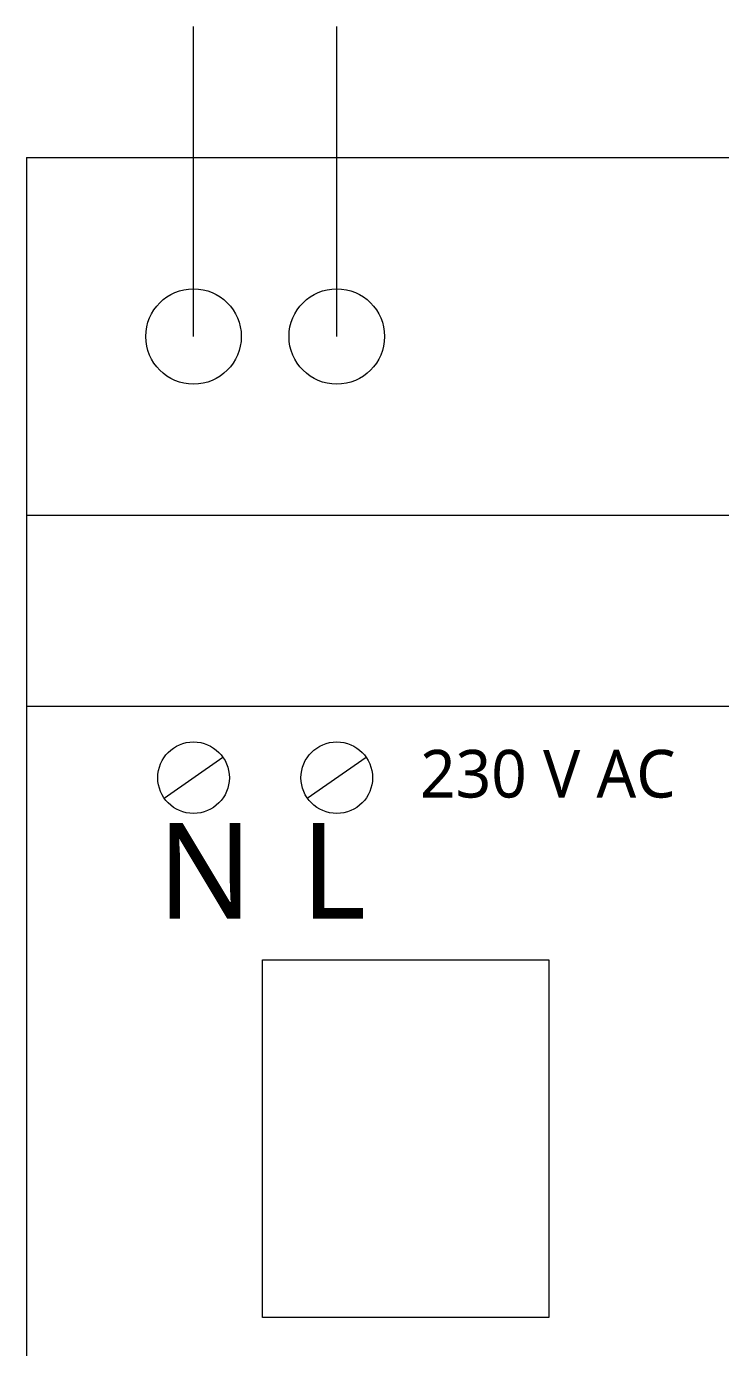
# Model space of a CAD drawing. Header units: millimetres. Extents: x -115 to -99, y -5.1 to 5.
# Drawn here: x -115 to -112.09, y -0.54 to 5 of the extents above; entities that cross this region are included whole.
import ezdxf

# ---------------------------------------------------------------- set-up
doc = ezdxf.new("R2010")
doc.units = ezdxf.units.MM
doc.header["$LTSCALE"] = 20
doc.layers.get('0').update_dxf_attribs({"lineweight": 5})
doc.styles.add('@Malgun Gothic', font='malgun.ttf')

msp = doc.modelspace()

# ---------------------------------------------------------------- linework, layer by layer
at = {"color": 7, "lineweight": 15}
for p, q in [((-114.3, 3.7), (-114.3, 5)), ((-113.7, 3.7), (-113.7, 5)), ((-115, 4.45), (-99, 4.45)), ((-115, 4.45), (-115, -4.55)), ((-115, 4.45), (-99, 4.45)), ((-115, 4.45), (-115, -4.55)), ((-99, 2.95), (-115, 2.95)), ((-115, 2.95), (-115, 2.15)), ((-99, 2.95), (-115, 2.95)), ((-115, 2.95), (-115, 2.15)), ((-115, 2.15), (-99, 2.15)), ((-115, 2.15), (-99, 2.15)), ((-114.4233, 1.7645), (-114.1767, 1.9355)), ((-113.8233, 1.7645), (-113.5767, 1.9355)), ((-114.0115, 0.3364), (-114.0115, 1.0864)), ((-114.0115, 1.0864), (-112.8115, 1.0864)), ((-112.8115, 1.0864), (-112.8115, -0.4136)), ((-114.0115, -0.4136), (-114.0115, 0.3364)), ((-112.8115, -0.4136), (-114.0115, -0.4136))]:
    msp.add_line(p, q, dxfattribs=at)
for centre, radius in [((-114.3, 3.7), 0.2), ((-113.7, 3.7), 0.2), ((-114.3, 1.85), 0.15), ((-113.7, 1.85), 0.15)]:
    msp.add_circle(centre, radius, dxfattribs=at)

# ---------------------------------------------------------------- texts
at = {"attachment_point": 7, "style": '@Malgun Gothic'}
for s, insert, char_height, line_spacing_factor in [('230 V AC', (-113.3508, 1.7638), 0.2, 1.004011), ('N', (-114.45, 1.2593), 0.4, 0.502009), ('L', (-113.85, 1.2593), 0.4, 0.502009)]:
    msp.add_mtext(s, dxfattribs=dict(at, insert=insert, char_height=char_height, line_spacing_factor=line_spacing_factor))

doc.saveas('drawing.dxf')
